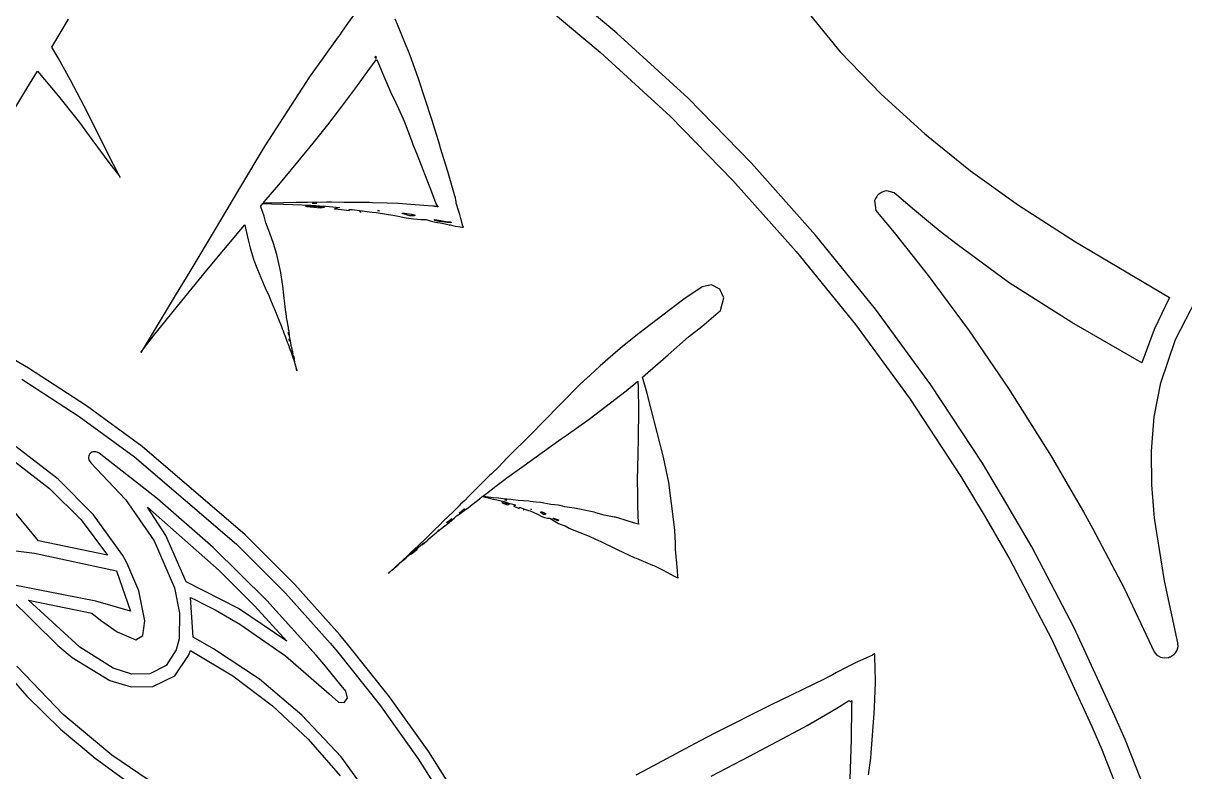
# Model space of a CAD drawing. Extents: x 0 to 238, y 0 to 238.
# Drawn here: x 149.3 to 201.8, y 150.8 to 184.6 of the extents above; entities that cross this region are included whole.
import ezdxf

# ---------------------------------------------------------------- set-up
doc = ezdxf.new("R2010")
doc.units = 0

msp = doc.modelspace()

# ---------------------------------------------------------------- linework, layer by layer
at = {"layer": 'Layer 1'}
for p, q in [((176.173618, 184.195877), (172.85765, 186.96732)), ((182.98047, 187.394579), (186.27688, 183.345459)), ((165.069668, 186.109586), (164.007068, 184.622086)), ((172.14265, 186.077968), (175.419635, 183.335998)), ((150.728072, 183.710999), (151.393662, 184.816579)), ((166.256415, 184.575957), (166.152986, 184.821693)), ((164.007068, 184.622086), (163.738957, 184.24024)), ((166.459299, 184.092161), (166.256415, 184.575957)), ((163.580343, 184.023341), (162.282183, 182.208771)), ((163.650215, 184.115317), (163.580343, 184.023341)), ((163.738957, 184.24024), (163.650215, 184.115317)), ((166.656792, 183.615375), (166.459299, 184.092161)), ((179.395028, 181.247087), (176.173618, 184.195877)), ((150.63455, 183.554084), (150.728072, 183.710999)), ((150.918358, 183.066918), (150.63455, 183.554084)), ((166.753148, 183.379271), (166.656792, 183.615375)), ((166.799841, 183.260952), (166.753148, 183.379271)), ((166.818237, 183.213448), (166.799841, 183.260952)), ((175.419635, 183.335998), (178.604795, 180.420358)), ((186.27688, 183.345459), (188.130145, 181.431683)), ((151.476472, 182.067322), (150.918358, 183.066918)), ((165.001898, 182.569595), (165.311984, 182.995107)), ((165.261035, 183.088024), (165.27, 183.142)), ((165.261442, 183.082836), (165.261035, 183.088024)), ((165.268779, 183.073199), (165.261442, 183.082836)), ((165.283872, 183.057566), (165.268779, 183.073199)), ((165.27, 183.142), (165.270128, 183.142738)), ((165.270128, 183.142738), (165.288456, 183.127645)), ((165.29863, 183.045575), (165.283872, 183.057566)), ((165.288792, 183.074076), (165.288049, 183.070032)), ((165.288049, 183.070032), (165.29863, 183.045575)), ((165.288456, 183.127645), (165.29344, 183.121109)), ((165.290948, 183.090248), (165.288792, 183.074076)), ((165.293036, 183.111473), (165.290948, 183.090248)), ((165.29344, 183.121109), (165.293036, 183.111473)), ((165.311984, 182.995107), (165.317239, 183.002318)), ((165.317239, 183.002318), (165.368039, 182.885949)), ((165.368039, 182.885949), (165.586084, 182.386456)), ((166.830028, 183.181577), (166.818237, 183.213448)), ((167.19712, 182.166547), (166.830028, 183.181577)), ((149.514353, 181.68749), (149.98784, 182.473086)), ((149.98784, 182.473086), (150.947412, 181.336166)), ((162.282183, 182.208771), (160.264663, 179.098681)), ((164.377341, 181.721876), (165.001898, 182.569595)), ((165.586084, 182.386456), (165.996717, 181.435441)), ((149.016138, 180.856414), (149.514353, 181.68749)), ((152.244144, 180.601112), (151.476472, 182.067322)), ((163.747328, 180.878066), (164.377341, 181.721876)), ((167.828075, 180.238967), (167.19712, 182.166547)), ((150.947412, 181.336166), (151.886836, 180.144406)), ((165.996717, 181.435441), (166.065446, 181.295761)), ((166.065446, 181.295761), (166.308219, 180.780565)), ((182.265658, 178.313187), (179.395028, 181.247087)), ((188.130145, 181.431683), (190.094128, 179.635323)), ((163.111186, 180.038769), (163.747328, 180.878066)), ((166.308219, 180.780565), (166.561302, 180.214905)), ((151.886836, 180.144406), (152.443132, 179.387447)), ((152.884128, 179.320132), (152.244144, 180.601112)), ((166.561302, 180.214905), (166.900228, 179.33538)), ((167.897544, 180.045854), (167.828075, 180.238967)), ((178.604795, 180.420358), (181.427185, 177.535448)), ((162.450044, 179.219687), (163.111186, 180.038769)), ((168.179399, 179.132843), (167.897544, 180.045854)), ((190.094128, 179.635323), (192.163267, 177.961167)), ((152.443132, 179.387447), (153.263227, 178.283547)), ((153.424388, 178.252282), (152.884128, 179.320132)), ((160.264663, 179.098681), (159.116353, 177.183651)), ((161.762086, 178.366981), (162.450044, 179.219687)), ((166.900228, 179.33538), (166.961815, 179.150891)), ((166.961815, 179.150891), (167.115039, 178.769719)), ((168.212481, 178.993095), (168.179399, 179.132843)), ((167.115039, 178.769719), (167.800235, 177.013639)), ((168.545074, 177.935955), (168.212481, 178.993095)), ((153.263227, 178.283547), (153.644791, 177.791665)), ((153.634279, 177.842606), (153.424388, 178.252282)), ((160.896779, 177.334971), (161.762086, 178.366981)), ((185.158113, 175.057325), (182.265658, 178.313187)), ((153.728907, 177.672175), (153.634279, 177.842606)), ((153.644791, 177.791665), (153.728907, 177.672175)), ((168.846806, 176.886905), (168.545074, 177.935955)), ((181.427185, 177.535448), (184.282345, 174.318145)), ((192.163267, 177.961167), (194.332, 176.414)), ((159.116353, 177.183651), (158.025323, 175.331221)), ((160.244, 176.564), (160.896779, 177.334971)), ((167.800235, 177.013639), (168.000291, 176.492985)), ((188.095433, 176.961007), (188.019899, 176.916806)), ((188.177559, 177.008376), (188.095433, 176.961007)), ((188.294599, 177.04382), (188.177559, 177.008376)), ((188.381388, 177.058574), (188.294599, 177.04382)), ((188.706096, 176.977382), (188.381388, 177.058574)), ((189.033838, 176.699097), (188.706096, 176.977382)), ((160.070249, 176.360471), (160.176173, 176.48499)), ((160.176173, 176.48499), (160.588138, 176.473603)), ((160.186863, 176.496874), (160.244, 176.564)), ((160.243463, 176.50698), (160.186863, 176.496874)), ((160.319268, 176.510084), (160.243463, 176.50698)), ((161.116381, 176.524368), (160.319268, 176.510084)), ((160.588138, 176.473603), (161.110003, 176.461408)), ((161.110003, 176.461408), (161.532489, 176.449752)), ((161.680966, 176.534881), (161.116381, 176.524368)), ((161.532489, 176.449752), (162.364443, 176.421315)), ((162.200607, 176.538451), (161.680966, 176.534881)), ((163.04725, 176.549703), (162.200607, 176.538451)), ((162.364443, 176.421315), (162.577298, 176.400764)), ((162.407911, 176.505782), (162.442749, 176.508604)), ((162.464378, 176.497225), (162.407911, 176.505782)), ((162.442749, 176.508604), (162.620298, 176.500519)), ((162.465, 176.497), (162.464378, 176.497225)), ((162.620298, 176.500519), (162.465, 176.497)), ((163.282623, 176.550781), (163.04725, 176.549703)), ((163.854083, 176.535284), (163.282623, 176.550781)), ((164.421767, 176.535891), (163.854083, 176.535284)), ((164.99336, 176.531175), (164.421767, 176.535891)), ((165.136881, 176.527334), (164.99336, 176.531175)), ((165.799033, 176.506243), (165.136881, 176.527334)), ((166.283433, 176.482537), (165.799033, 176.506243)), ((167.453703, 176.398378), (166.283433, 176.482537)), ((168.000291, 176.492985), (168.008377, 176.471626)), ((168.008377, 176.471626), (168.011272, 176.462259)), ((168.011272, 176.462259), (168.017069, 176.443257)), ((168.017069, 176.443257), (168.027243, 176.422505)), ((168.027243, 176.422505), (168.053656, 176.391376)), ((168.881101, 176.744527), (168.846806, 176.886905)), ((168.901114, 176.629643), (168.881101, 176.744527)), ((168.907718, 176.573314), (168.901114, 176.629643)), ((168.91102, 176.545216), (168.907718, 176.573314)), ((168.916275, 176.511728), (168.91102, 176.545216)), ((169.015933, 176.167073), (168.916275, 176.511728)), ((187.863172, 176.712455), (187.829684, 176.619064)), ((187.829684, 176.619064), (187.889182, 176.180412)), ((187.925298, 176.80436), (187.863172, 176.712455)), ((187.964984, 176.863116), (187.925298, 176.80436)), ((187.990858, 176.882307), (187.964984, 176.863116)), ((188.019899, 176.916806), (187.990858, 176.882307)), ((189.629484, 176.193539), (189.033838, 176.699097)), ((194.332, 176.414), (196.91417, 174.7501)), ((160.080626, 176.345985), (160.070249, 176.360471)), ((160.23359, 175.920205), (160.080626, 176.345985)), ((160.315325, 175.620629), (160.23359, 175.920205)), ((162.156, 176.369), (162.102635, 176.364202)), ((162.102635, 176.364202), (162.15856, 176.350052)), ((162.394125, 176.355657), (162.156, 176.369)), ((162.156, 176.369), (162.156, 176.369)), ((162.15856, 176.350052), (162.779948, 176.296429)), ((162.970905, 176.331535), (162.394125, 176.355657)), ((162.577298, 176.400764), (162.742988, 176.382236)), ((162.742988, 176.382236), (163.020802, 176.369164)), ((162.779948, 176.296429), (162.970905, 176.331535)), ((163.020802, 176.369164), (163.495835, 176.330217)), ((163.634237, 176.314977), (163.421111, 176.25393)), ((163.421111, 176.25393), (163.733153, 176.214783)), ((163.495835, 176.330217), (163.634237, 176.314977)), ((163.733153, 176.214783), (164.097279, 176.17132)), ((164.083196, 176.214712), (164.206773, 176.215655)), ((164.097279, 176.17132), (164.083196, 176.214712)), ((164.206773, 176.215655), (164.540444, 176.17287)), ((164.564331, 176.125174), (164.538389, 176.122679)), ((164.538389, 176.122679), (164.577, 176.115)), ((164.540444, 176.17287), (165.111498, 176.096388)), ((164.615879, 176.113247), (164.564331, 176.125174)), ((164.577, 176.115), (164.615879, 176.113247)), ((165.111498, 176.096388), (165.298814, 176.085742)), ((165.298814, 176.085742), (166.145322, 175.940336)), ((165.35246, 176.166114), (165.358997, 176.173999)), ((165.445108, 176.156343), (165.35246, 176.166114)), ((165.358997, 176.173999), (165.453061, 176.163351)), ((165.453061, 176.163351), (165.445, 176.156)), ((165.445, 176.156), (165.445108, 176.156343)), ((166.145322, 175.940336), (166.653847, 175.847079)), ((166.457446, 176.046042), (166.518897, 176.056823)), ((166.4722, 176.031217), (166.457446, 176.046042)), ((166.817866, 175.9352), (166.4722, 176.031217)), ((166.518897, 176.056823), (166.572194, 176.05123)), ((166.572194, 176.05123), (166.898251, 176.004604)), ((167.021828, 175.938637), (166.817866, 175.9352)), ((166.898251, 176.004604), (167.054709, 175.962623)), ((167.022, 175.938), (167.021828, 175.938637)), ((167.054709, 175.962623), (167.022, 175.938)), ((167.862502, 176.371285), (167.453703, 176.398378)), ((167.913643, 176.368725), (167.862502, 176.371285)), ((167.924492, 176.368051), (167.913643, 176.368725)), ((167.927458, 176.367308), (167.924492, 176.368051)), ((167.93332, 176.365827), (167.927458, 176.367308)), ((167.955689, 176.3599), (167.93332, 176.365827)), ((167.996046, 176.347367), (167.955689, 176.3599)), ((168.0044, 176.345075), (167.996046, 176.347367)), ((168.009522, 176.348377), (168.0044, 176.345075)), ((168.020571, 176.352893), (168.009522, 176.348377)), ((168.078049, 176.339013), (168.020571, 176.352893)), ((168.053656, 176.391376), (168.07953, 176.355252)), ((168.084921, 176.338), (168.078049, 176.339013)), ((168.07953, 176.355252), (168.084111, 176.342919)), ((168.084111, 176.342919), (168.084921, 176.338)), ((169.077855, 175.988246), (169.015933, 176.167073)), ((169.120507, 175.818851), (169.077855, 175.988246)), ((187.889182, 176.180412), (188.77935, 175.097742)), ((190.081604, 175.80657), (189.629484, 176.193539)), ((159.182246, 175.312127), (159.358784, 175.521141)), ((159.358784, 175.521141), (159.388364, 175.38099)), ((159.388364, 175.38099), (159.507225, 174.848479)), ((160.485731, 175.151522), (160.315325, 175.620629)), ((166.653847, 175.847079), (166.986305, 175.795062)), ((166.986305, 175.795062), (167.312898, 175.75922)), ((167.312898, 175.75922), (167.561253, 175.759895)), ((167.561253, 175.759895), (167.746012, 175.703699)), ((167.746012, 175.703699), (167.976387, 175.643933)), ((167.917059, 175.75361), (167.951354, 175.759201)), ((167.947178, 175.7212), (167.917059, 175.75361)), ((168.136114, 175.68286), (167.947178, 175.7212)), ((167.951354, 175.759201), (168.292228, 175.706778)), ((167.976387, 175.643933), (168.077987, 175.630386)), ((168.077987, 175.630386), (168.191793, 175.61253)), ((168.285692, 175.654559), (168.136114, 175.68286)), ((168.191793, 175.61253), (168.418663, 175.569607)), ((168.515528, 175.624843), (168.285692, 175.654559)), ((168.292228, 175.706778), (168.470045, 175.678815)), ((168.418663, 175.569607), (168.533547, 175.544542)), ((168.470045, 175.678815), (168.642742, 175.656715)), ((168.66882, 175.613188), (168.515528, 175.624843)), ((168.533547, 175.544542), (168.591293, 175.530795)), ((168.591293, 175.530795), (168.645671, 175.520015)), ((168.642742, 175.656715), (168.685665, 175.639601)), ((168.645671, 175.520015), (168.869307, 175.472579)), ((168.685665, 175.639601), (168.66882, 175.613188)), ((168.869307, 175.472579), (169.089372, 175.432554)), ((169.089372, 175.432554), (169.192736, 175.421976)), ((169.222925, 175.47204), (169.120507, 175.818851)), ((169.192736, 175.421976), (169.239701, 175.420023)), ((169.233368, 175.444481), (169.222925, 175.47204)), ((169.238352, 175.430736), (169.233368, 175.444481)), ((169.240711, 175.423929), (169.238352, 175.430736)), ((169.239701, 175.420023), (169.240711, 175.423929)), ((190.796986, 175.2308), (190.081604, 175.80657)), ((158.025323, 175.331221), (156.916903, 173.486941)), ((157.638756, 173.475387), (159.182246, 175.312127)), ((159.507225, 174.848479), (159.602571, 174.487923)), ((160.658699, 174.681137), (160.485731, 175.151522)), ((187.870938, 171.712417), (185.158113, 175.057325)), ((188.77935, 175.097742), (189.740539, 173.889942)), ((191.55408, 174.63138), (190.796986, 175.2308)), ((159.602571, 174.487923), (159.666785, 174.267587)), ((160.811584, 174.18993), (160.658699, 174.681137)), ((184.282345, 174.318145), (186.965485, 171.013718)), ((193.91767, 172.90346), (191.55408, 174.63138)), ((196.91417, 174.7501), (201.16496, 172.23605)), ((159.666785, 174.267587), (159.759161, 173.974951)), ((159.759161, 173.974951), (159.846554, 173.737165)), ((160.988055, 173.364713), (160.811584, 174.18993)), ((189.740539, 173.889942), (190.24785, 173.237493)), ((156.916903, 173.486941), (156.209607, 172.337561)), ((156.312366, 171.846857), (157.638756, 173.475387)), ((159.846554, 173.737165), (159.929245, 173.509149)), ((159.929245, 173.509149), (160.315742, 172.606984)), ((161.059883, 172.864274), (160.988055, 173.364713)), ((161.075447, 172.760845), (161.059883, 172.864274)), ((161.131576, 172.347672), (161.075447, 172.760845)), ((180.451166, 172.812196), (180.027206, 172.719681)), ((180.832501, 172.614664), (180.451166, 172.812196)), ((190.24785, 173.237493), (192.09766, 170.737993)), ((196.735887, 171.113206), (193.91767, 172.90346)), ((156.209607, 172.337561), (155.212773, 170.677291)), ((160.315742, 172.606984), (160.3462, 172.544187)), ((160.3462, 172.544187), (160.414187, 172.400536)), ((160.414187, 172.400536), (160.523881, 172.138896)), ((161.177733, 171.952482), (161.131576, 172.347672)), ((180.027206, 172.719681), (179.206843, 172.16945)), ((181.013999, 172.225442), (180.832501, 172.614664)), ((180.859697, 171.648862), (181.013999, 172.225442)), ((201.16496, 172.23605), (200.459322, 170.794778)), ((155.241486, 170.502347), (156.312366, 171.846857)), ((160.523881, 172.138896), (160.598204, 171.949082)), ((160.598204, 171.949082), (160.670975, 171.769177)), ((160.670975, 171.769177), (160.684923, 171.743032)), ((160.684923, 171.743032), (160.732618, 171.645801)), ((161.219036, 171.577169), (161.177733, 171.952482)), ((179.206843, 172.16945), (178.248821, 171.448271)), ((190.374271, 168.296658), (187.870938, 171.712417)), ((201.429821, 170.341394), (202.379047, 172.18397)), ((160.732618, 171.645801), (160.781671, 171.538464)), ((160.781671, 171.538464), (160.840427, 171.369675)), ((160.840427, 171.369675), (160.850398, 171.334233)), ((160.850398, 171.334233), (160.879845, 171.261798)), ((160.879845, 171.261798), (161.013596, 170.927647)), ((161.227122, 171.540043), (161.219036, 171.577169)), ((161.251393, 171.362901), (161.227122, 171.540043)), ((161.252203, 171.335474), (161.251393, 171.362901)), ((161.291014, 171.131919), (161.252203, 171.335474)), ((178.248821, 171.448271), (177.164191, 170.615998)), ((180.024241, 170.931253), (180.859697, 171.648862)), ((155.212773, 170.677291), (154.774121, 169.927949)), ((161.013596, 170.927647), (161.054092, 170.828731)), ((161.054092, 170.828731), (161.095262, 170.730761)), ((161.095262, 170.730761), (161.127066, 170.633112)), ((161.127066, 170.633112), (161.142495, 170.597603)), ((161.326591, 170.929707), (161.291014, 171.131919)), ((161.323281, 170.653288), (161.325708, 170.658605)), ((161.345786, 170.545279), (161.323281, 170.653288)), ((161.325708, 170.658605), (161.335679, 170.65274)), ((161.329825, 170.902148), (161.326591, 170.929707)), ((161.337237, 170.812402), (161.329825, 170.902148)), ((161.335679, 170.65274), (161.350976, 170.596014)), ((161.360686, 170.722446), (161.337237, 170.812402)), ((161.368165, 170.668677), (161.360686, 170.722446)), ((161.377196, 170.551098), (161.368165, 170.668677)), ((179.417207, 170.459048), (180.024241, 170.931253)), ((186.965485, 171.013718), (189.433943, 167.645608)), ((192.09766, 170.737993), (193.887517, 168.126107)), ((199.90851, 169.28753), (196.735887, 171.113206)), ((200.459322, 170.794778), (199.90851, 169.28753)), ((149.586261, 169.041172), (146.946141, 170.574152)), ((154.831, 169.979), (155.241486, 170.502347)), ((161.142495, 170.597603), (161.204889, 170.446614)), ((161.204889, 170.446614), (161.281636, 170.22783)), ((161.281636, 170.22783), (161.314317, 170.137203)), ((161.314317, 170.137203), (161.360001, 170.013087)), ((161.350369, 170.538943), (161.345786, 170.545279)), ((161.357241, 170.54487), (161.350369, 170.538943)), ((161.350976, 170.596014), (161.357241, 170.54487)), ((161.363709, 170.345821), (161.362902, 170.3754)), ((161.362902, 170.3754), (161.373, 170.369)), ((161.37685, 170.284437), (161.363709, 170.345821)), ((161.372334, 170.369406), (161.389584, 170.331199)), ((161.373, 170.369), (161.372334, 170.369406)), ((161.379545, 170.274399), (161.37685, 170.284437)), ((161.379285, 170.5073), (161.377196, 170.551098)), ((161.378613, 170.472059), (161.379285, 170.5073)), ((161.399365, 170.425366), (161.378613, 170.472059)), ((161.38736, 170.262876), (161.379545, 170.274399)), ((161.390326, 170.265774), (161.38736, 170.262876)), ((161.389584, 170.331199), (161.390326, 170.265774)), ((161.415604, 170.363712), (161.399365, 170.425366)), ((161.426924, 170.300979), (161.415604, 170.363712)), ((161.440471, 170.204694), (161.426924, 170.300979)), ((161.464121, 170.044462), (161.440471, 170.204694)), ((177.164191, 170.615998), (176.439106, 170.026549)), ((178.493887, 169.65587), (179.417207, 170.459048)), ((200.763117, 168.37884), (201.429821, 170.341394)), ((154.663765, 169.753619), (154.831, 169.979)), ((154.774121, 169.927949), (154.663765, 169.753619)), ((154.831, 169.979), (154.831, 169.979)), ((161.360001, 170.013087), (161.369907, 169.986067)), ((161.369907, 169.986067), (161.410874, 169.878459)), ((161.410874, 169.878459), (161.450695, 169.771593)), ((161.436548, 170.055612), (161.432507, 170.073333)), ((161.432507, 170.073333), (161.434931, 170.071851)), ((161.434931, 170.071851), (161.439108, 170.054398)), ((161.439108, 170.054398), (161.436548, 170.055612)), ((161.450695, 169.771593), (161.485666, 169.663448)), ((161.474701, 170.009085), (161.464121, 170.044462)), ((161.495185, 169.90094), (161.474701, 170.009085)), ((161.485666, 169.663448), (161.501501, 169.61884)), ((161.507109, 169.837722), (161.495185, 169.90094)), ((161.501501, 169.61884), (161.556752, 169.458473)), ((161.515533, 169.81434), (161.507109, 169.837722)), ((161.525504, 169.816968), (161.515533, 169.81434)), ((161.525304, 169.703373), (161.520046, 169.729583)), ((161.520046, 169.729583), (161.548683, 169.688943)), ((161.546595, 169.61315), (161.525304, 169.703373)), ((161.538241, 169.748106), (161.525504, 169.816968)), ((161.548683, 169.688943), (161.538241, 169.748106)), ((161.560542, 169.560524), (161.546595, 169.61315)), ((161.579028, 169.566921), (161.559151, 169.603308)), ((161.559151, 169.603308), (161.588, 169.494)), ((175.999376, 169.656087), (175.421385, 169.152549)), ((176.439106, 170.026549), (175.999376, 169.656087)), ((177.580052, 168.843793), (178.493887, 169.65587)), ((161.549082, 169.504291), (161.54005, 169.537912)), ((161.54005, 169.537912), (161.55036, 169.508344)), ((161.551844, 169.49762), (161.549082, 169.504291)), ((161.55036, 169.508344), (161.551844, 169.49762)), ((161.556752, 169.458473), (161.588826, 169.359413)), ((161.566136, 169.529197), (161.560542, 169.560524)), ((161.574154, 169.488904), (161.566136, 169.529197)), ((161.616605, 169.330357), (161.574154, 169.488904)), ((161.60315, 169.449141), (161.579028, 169.566921)), ((161.588, 169.494), (161.598916, 169.44872)), ((161.588, 169.494), (161.588, 169.494)), ((161.588826, 169.359413), (161.622583, 169.251536)), ((161.598916, 169.44872), (161.60315, 169.43856)), ((161.60315, 169.43856), (161.60315, 169.449141)), ((161.63675, 169.249569), (161.616605, 169.330357)), ((161.622583, 169.251536), (161.667594, 169.097161)), ((161.661414, 169.148833), (161.63675, 169.249569)), ((161.695913, 169.004234), (161.661414, 169.148833)), ((161.667594, 169.097161), (161.672178, 169.082403)), ((161.672178, 169.082403), (161.679798, 169.060774)), ((161.679798, 169.060774), (161.698599, 168.989013)), ((175.421385, 169.152549), (174.965215, 168.726162)), ((149.28767, 168.551662), (151.876555, 166.869043)), ((152.201742, 167.341268), (149.586261, 169.041172)), ((161.704661, 168.96698), (161.695913, 169.004234)), ((161.698599, 168.989013), (161.704661, 168.96698)), ((161.71163, 168.940476), (161.706714, 168.960288)), ((161.706714, 168.960288), (161.711091, 168.942432)), ((161.711091, 168.942432), (161.715, 168.927)), ((161.715, 168.927), (161.71163, 168.940476)), ((161.715, 168.927), (161.715, 168.927)), ((174.965215, 168.726162), (174.526092, 168.317431)), ((177.339435, 168.635722), (177.580052, 168.843793)), ((177.533694, 167.958341), (177.339435, 168.635722)), ((174.526092, 168.317431), (172.827152, 166.612891)), ((174.920318, 166.744653), (176.605788, 168.026843)), ((176.605788, 168.026843), (177.124958, 168.452084)), ((177.124958, 168.452084), (177.136749, 168.173937)), ((177.136749, 168.173937), (177.161813, 167.118687)), ((192.702018, 164.758907), (190.374271, 168.296658)), ((193.887517, 168.126107), (195.80381, 165.073753)), ((200.464158, 166.851626), (200.763117, 168.37884)), ((177.716904, 167.260815), (177.533694, 167.958341)), ((189.433943, 167.645608), (191.729315, 164.157238)), ((154.719341, 165.499502), (152.201742, 167.341268)), ((177.161813, 167.118687), (177.148675, 165.923757)), ((178.006438, 166.145525), (177.716904, 167.260815)), ((151.876555, 166.869043), (154.36853, 165.045972)), ((172.712333, 166.489518), (172.448134, 166.209145)), ((172.827152, 166.612891), (172.712333, 166.489518)), ((173.880568, 166.002319), (174.920318, 166.744653)), ((200.35122, 165.29953), (200.464158, 166.851626)), ((172.448134, 166.209145), (171.956523, 165.715581)), ((173.665958, 165.846736), (173.880568, 166.002319)), ((177.148675, 165.923757), (177.131291, 165.111076)), ((178.28634, 165.031175), (178.006438, 166.145525)), ((150.930122, 164.028188), (149.020042, 165.497694)), ((159.374011, 161.515472), (154.719341, 165.499502)), ((171.956523, 165.715581), (171.595496, 165.363247)), ((172.804616, 165.229121), (173.665958, 165.846736)), ((148.664223, 165.048567), (150.539902, 163.60754)), ((152.306438, 165.077572), (152.300173, 165.02205)), ((152.300173, 165.02205), (152.30199, 164.965112)), ((152.30199, 164.965112), (152.318359, 164.90777)), ((152.328877, 165.130734), (152.306438, 165.077572)), ((152.318359, 164.90777), (152.34228, 164.852991)), ((152.343432, 165.1651), (152.328877, 165.130734)), ((152.358725, 165.178364), (152.343432, 165.1651)), ((152.36945, 165.195278), (152.358725, 165.178364)), ((152.401727, 165.215223), (152.36945, 165.195278)), ((152.45078, 165.245545), (152.401727, 165.215223)), ((152.50839, 165.261648), (152.45078, 165.245545)), ((152.561756, 165.268791), (152.50839, 165.261648)), ((152.629407, 165.261377), (152.561756, 165.268791)), ((152.681358, 165.248711), (152.629407, 165.261377)), ((152.746583, 165.216301), (152.681358, 165.248711)), ((152.782092, 165.19858), (152.746583, 165.216301)), ((155.41205, 163.142182), (152.782092, 165.19858)), ((154.36853, 165.045972), (158.98117, 161.097852)), ((171.206571, 164.972505), (171.027944, 164.77966)), ((171.254007, 165.025803), (171.206571, 164.972505)), ((171.595496, 165.363247), (171.254007, 165.025803)), ((171.981626, 164.64311), (172.804616, 165.229121)), ((177.131291, 165.111076), (177.117004, 164.609898)), ((178.532683, 163.877205), (178.28634, 165.031175)), ((195.80381, 165.073753), (196.80435, 163.357633)), ((200.355597, 163.77713), (200.35122, 165.29953)), ((152.34228, 164.852991), (152.406694, 164.766944)), ((152.406694, 164.766944), (153.967908, 163.111753)), ((170.830987, 164.571589), (170.508706, 164.266758)), ((171.027944, 164.77966), (170.830987, 164.571589)), ((171.201759, 164.084926), (171.981626, 164.64311)), ((177.117004, 164.609898), (177.103193, 163.944105)), ((193.811238, 162.901147), (192.702018, 164.758907)), ((150.038382, 161.241181), (147.869992, 163.853941)), ((152.528543, 162.422912), (150.930122, 164.028188)), ((170.303731, 164.069534), (169.674799, 163.44242)), ((170.439505, 164.205779), (170.303731, 164.069534)), ((170.508706, 164.266758), (170.439505, 164.205779)), ((170.761964, 163.753211), (171.127235, 164.024553)), ((171.127235, 164.024553), (171.201759, 164.084926)), ((177.103193, 163.944105), (177.108247, 163.401556)), ((178.772357, 161.985015), (178.532683, 163.877205)), ((191.729315, 164.157238), (192.825125, 162.321718)), ((150.539902, 163.60754), (151.958807, 162.19851)), ((169.674799, 163.44242), (169.488894, 163.255504)), ((170.106784, 163.248108), (170.290701, 163.388143)), ((170.290701, 163.388143), (170.703544, 163.714736)), ((170.703544, 163.714736), (170.761964, 163.753211)), ((177.108247, 163.401556), (177.107908, 162.879891)), ((196.80435, 163.357633), (197.269412, 162.555126)), ((200.483286, 162.26187), (200.355597, 163.77713)), ((153.967908, 163.111753), (155.263174, 161.241104)), ((155.796348, 161.481134), (154.966147, 162.768384)), ((154.966147, 162.768384), (158.205347, 159.897284)), ((157.924602, 160.94388), (155.41205, 163.142182)), ((169.049, 162.825), (168.765059, 162.53789)), ((169.115537, 162.893399), (169.049, 162.825)), ((169.304809, 163.068591), (169.115537, 162.893399)), ((169.488894, 163.255504), (169.304809, 163.068591)), ((169.453983, 162.737124), (169.632745, 162.890416)), ((169.632745, 162.890416), (169.821142, 163.023763)), ((169.821142, 163.023763), (169.878416, 163.065877)), ((169.878416, 163.065877), (170.097268, 163.241066)), ((170.097268, 163.241066), (170.360863, 163.178412)), ((170.175716, 163.235575), (170.106784, 163.248108)), ((170.223084, 163.236788), (170.175716, 163.235575)), ((170.254956, 163.234229), (170.223084, 163.236788)), ((170.586874, 163.191912), (170.254956, 163.234229)), ((170.360863, 163.178412), (170.574863, 163.130034)), ((170.574863, 163.130034), (170.747493, 163.09028)), ((170.821683, 163.165499), (170.586874, 163.191912)), ((170.747493, 163.09028), (171.088507, 163.017845)), ((171.038514, 163.141646), (170.821683, 163.165499)), ((170.995, 162.978), (170.972228, 162.97625)), ((170.972228, 162.97625), (170.993182, 162.959337)), ((170.993182, 162.959337), (171.240739, 162.874235)), ((171.091018, 162.952126), (170.995, 162.978)), ((170.995, 162.978), (170.995, 162.978)), ((171.388752, 163.109774), (171.038514, 163.141646)), ((171.088507, 163.017845), (171.172936, 162.986648)), ((171.324763, 162.899571), (171.091018, 162.952126)), ((171.11914, 163.098213), (171.133897, 163.099156)), ((171.141108, 163.086893), (171.11914, 163.098213)), ((171.133897, 163.099156), (171.205725, 163.082042)), ((171.205725, 163.082042), (171.141, 163.087)), ((171.141, 163.087), (171.141108, 163.086893)), ((171.172936, 162.986648), (171.238296, 162.959964)), ((171.238296, 162.959964), (171.350821, 162.934022)), ((171.240739, 162.874235), (171.324763, 162.899571)), ((171.350821, 162.934022), (171.542249, 162.878233)), ((171.4864, 163.101421), (171.388752, 163.109774)), ((171.72102, 163.066179), (171.4864, 163.101421)), ((171.597367, 162.858477), (171.500001, 162.806729)), ((171.500001, 162.806729), (171.623578, 162.757473)), ((171.542249, 162.878233), (171.597367, 162.858477)), ((171.623578, 162.757473), (171.767974, 162.702894)), ((171.955978, 163.04873), (171.72102, 163.066179)), ((172.193025, 163.031545), (171.955978, 163.04873)), ((172.25232, 163.025415), (172.193025, 163.031545)), ((172.525076, 162.995361), (172.25232, 163.025415)), ((172.723108, 162.967738), (172.525076, 162.995361)), ((173.197337, 162.885667), (172.723108, 162.967738)), ((173.532422, 162.848473), (173.197337, 162.885667)), ((173.611727, 162.840724), (173.532422, 162.848473)), ((173.824178, 162.785408), (173.611727, 162.840724)), ((174.042618, 162.756167), (173.824178, 162.785408)), ((174.261673, 162.72059), (174.042618, 162.756167)), ((177.107908, 162.879891), (177.13365, 162.356276)), ((194.934548, 160.966517), (193.811238, 162.901147)), ((153.844482, 160.578958), (152.528543, 162.422912)), ((168.765059, 162.53789), (168.349654, 162.138927)), ((168.709058, 162.230631), (168.638847, 162.156714)), ((168.653336, 162.207788), (168.71573, 162.25017)), ((168.71573, 162.25017), (168.709, 162.23)), ((168.709, 162.23), (168.709058, 162.230631)), ((168.724921, 162.171529), (168.845802, 162.277049)), ((168.845802, 162.277049), (168.931849, 162.367001)), ((168.931849, 162.367001), (169.007315, 162.41538)), ((169.007315, 162.41538), (169.099156, 162.478919)), ((169.055674, 162.493782), (169.066252, 162.508133)), ((169.072856, 162.493982), (169.055674, 162.493782)), ((169.066252, 162.508133), (169.281601, 162.685414)), ((169.177634, 162.572685), (169.072856, 162.493982)), ((169.099156, 162.478919), (169.343747, 162.653369)), ((169.288409, 162.669849), (169.177634, 162.572685)), ((169.281601, 162.685414), (169.295, 162.69)), ((169.294474, 162.689926), (169.288409, 162.669849)), ((169.295, 162.69), (169.294474, 162.689926)), ((169.343747, 162.653369), (169.453983, 162.737124)), ((171.767974, 162.702894), (171.76858, 162.745614)), ((171.76858, 162.745614), (171.819857, 162.742509)), ((171.819857, 162.742509), (171.95253, 162.692581)), ((171.956159, 162.646177), (171.944907, 162.644289)), ((171.944907, 162.644289), (171.96, 162.636)), ((171.95253, 162.692581), (172.180001, 162.607613)), ((171.975968, 162.633508), (171.956159, 162.646177)), ((171.96, 162.636), (171.975968, 162.633508)), ((172.180001, 162.607613), (172.256006, 162.593801)), ((172.256006, 162.593801), (172.58543, 162.442059)), ((172.290428, 162.671076), (172.294336, 162.678695)), ((172.327218, 162.659891), (172.290428, 162.671076)), ((172.294336, 162.678695), (172.33159, 162.66656)), ((172.33159, 162.66656), (172.327218, 162.659891)), ((172.58543, 162.442059), (172.783397, 162.349679)), ((172.731233, 162.543054), (172.758388, 162.553296)), ((172.735142, 162.528633), (172.731233, 162.543054)), ((172.864783, 162.434771), (172.735142, 162.528633)), ((172.758388, 162.553296), (172.779747, 162.54777)), ((172.779747, 162.54777), (172.908514, 162.501952)), ((172.783397, 162.349679), (172.914049, 162.298738)), ((172.950155, 162.437938), (172.864783, 162.434771)), ((172.908514, 162.501952), (172.967405, 162.461185)), ((172.914049, 162.298738), (173.045373, 162.265718)), ((172.967405, 162.461185), (172.95, 162.438)), ((172.95, 162.438), (172.950155, 162.437938)), ((173.045373, 162.265718), (173.149815, 162.268822)), ((173.149815, 162.268822), (173.219217, 162.216803)), ((173.298169, 162.266993), (173.31333, 162.272855)), ((173.306119, 162.236132), (173.298169, 162.266993)), ((173.411106, 162.184316), (173.306119, 162.236132)), ((173.31333, 162.272855), (173.540064, 162.192269)), ((174.995992, 162.572486), (174.261673, 162.72059)), ((175.155481, 162.538337), (174.995992, 162.572486)), ((175.230947, 162.5097), (175.155481, 162.538337)), ((175.597364, 162.400613), (175.230947, 162.5097)), ((175.83495, 162.357015), (175.597364, 162.400613)), ((176.053062, 162.319014), (175.83495, 162.357015)), ((176.112492, 162.310793), (176.053062, 162.319014)), ((176.508489, 162.194899), (176.112492, 162.310793)), ((177.13365, 162.356276), (177.148272, 162.095173)), ((192.825125, 162.321718), (193.938125, 160.404938)), ((197.269412, 162.555126), (197.681919, 161.819864)), ((200.926507, 159.429148), (200.483286, 162.26187)), ((151.958807, 162.19851), (153.158592, 160.59877)), ((167.942808, 161.742862), (167.891599, 161.692934)), ((168.177834, 161.97243), (167.942808, 161.742862)), ((168.075762, 161.665161), (168.402087, 161.91885)), ((168.1155, 161.738075), (168.080933, 161.708563)), ((168.080933, 161.708563), (168.081876, 161.713279)), ((168.081876, 161.713279), (168.117117, 161.743062)), ((168.117117, 161.743062), (168.1155, 161.738075)), ((168.349654, 162.138927), (168.177834, 161.97243)), ((168.402087, 161.91885), (168.598514, 162.070189)), ((168.491959, 162.063324), (168.511364, 162.088724)), ((168.499909, 162.063863), (168.491959, 162.063324)), ((168.638847, 162.156714), (168.499909, 162.063863)), ((168.511364, 162.088724), (168.531038, 162.105976)), ((168.531038, 162.105976), (168.653336, 162.207788)), ((168.598514, 162.070189), (168.724921, 162.171529)), ((173.219217, 162.216803), (173.307216, 162.162092)), ((173.307216, 162.162092), (173.543856, 162.02719)), ((173.531651, 162.153523), (173.411106, 162.184316)), ((173.532, 162.153), (173.531651, 162.153523)), ((173.549027, 162.176837), (173.532, 162.153)), ((173.540064, 162.192269), (173.549027, 162.176837)), ((173.543856, 162.02719), (173.653956, 161.975509)), ((173.653956, 161.975509), (173.845723, 161.921605)), ((173.845723, 161.921605), (174.027652, 161.819187)), ((174.027652, 161.819187), (174.084184, 161.791021)), ((174.084184, 161.791021), (174.506388, 161.620559)), ((176.925105, 162.061752), (176.508489, 162.194899)), ((177.153727, 161.99033), (176.925105, 162.061752)), ((177.148272, 162.095173), (177.153727, 161.99033)), ((178.794652, 161.703024), (178.772357, 161.985015)), ((197.681919, 161.819864), (199.119889, 159.068364)), ((153.158592, 160.59877), (150.038382, 161.241181)), ((155.263174, 161.241104), (156.180364, 159.121634)), ((155.796, 161.481), (155.796348, 161.481134)), ((156.711107, 159.396514), (155.796, 161.481)), ((161.617991, 159.265082), (159.374011, 161.515472)), ((167.485831, 161.293635), (167.277354, 161.098634)), ((167.688447, 161.492139), (167.485831, 161.293635)), ((167.490756, 161.158389), (167.629561, 161.271185)), ((167.617708, 161.27907), (167.662245, 161.32199)), ((167.629561, 161.271185), (167.617708, 161.27907)), ((167.662245, 161.32199), (167.789459, 161.425622)), ((167.891599, 161.692934), (167.688447, 161.492139)), ((167.789459, 161.425622), (168.0071, 161.602767)), ((168.0071, 161.602767), (168.075762, 161.665161)), ((174.506388, 161.620559), (174.930079, 161.455679)), ((174.930079, 161.455679), (174.984455, 161.421584)), ((174.984455, 161.421584), (175.347773, 161.25441)), ((175.347773, 161.25441), (175.425731, 161.227316)), ((175.425731, 161.227316), (176.188013, 160.85517)), ((178.822346, 161.143965), (178.794652, 161.703024)), ((147.937639, 160.93164), (149.861899, 160.681591)), ((149.861899, 160.681591), (153.558079, 159.885688)), ((160.363922, 158.54512), (157.924602, 160.94388)), ((158.98117, 161.097852), (161.19969, 158.873002)), ((166.647816, 160.470026), (166.95999, 160.746556)), ((166.884323, 160.722918), (166.692759, 160.543684)), ((166.89, 160.661), (166.870809, 160.641527)), ((166.870809, 160.641527), (166.893387, 160.656688)), ((167.192049, 161.016564), (166.884323, 160.722918)), ((166.979835, 160.738488), (166.89, 160.661)), ((166.893387, 160.656688), (167.12996, 160.853239)), ((166.95999, 160.746556), (167.04105, 160.813533)), ((166.98674, 160.80175), (166.964907, 160.784772)), ((166.964907, 160.784772), (166.977305, 160.797505)), ((166.977305, 160.797505), (167.043407, 160.856061)), ((167.195184, 160.928234), (166.979835, 160.738488)), ((166.987, 160.801), (166.98674, 160.80175)), ((167.043407, 160.856061), (166.987, 160.801)), ((167.04105, 160.813533), (167.104389, 160.86481)), ((167.104389, 160.86481), (167.207964, 160.956179)), ((167.12996, 160.853239), (167.195184, 160.928234)), ((167.277354, 161.098634), (167.192049, 161.016564)), ((167.207964, 160.956179), (167.38713, 161.109606)), ((167.371094, 161.062035), (167.490756, 161.158389)), ((167.439753, 161.153134), (167.371094, 161.062035)), ((167.38713, 161.109606), (167.439753, 161.153134)), ((176.188013, 160.85517), (176.994697, 160.478714)), ((178.83326, 160.852207), (178.822346, 161.143965)), ((178.835484, 160.78004), (178.83326, 160.852207)), ((178.836562, 160.74406), (178.835484, 160.78004)), ((178.839384, 160.705519), (178.836562, 160.74406)), ((178.858386, 160.540368), (178.839384, 160.705519)), ((196.845738, 157.314747), (194.934548, 160.966517)), ((154.028231, 160.246029), (153.844482, 160.578958)), ((154.575614, 158.978277), (154.028231, 160.246029)), ((166.0079, 159.910696), (166.291841, 160.158188)), ((166.484214, 160.349831), (166.186591, 160.076736)), ((166.291841, 160.158188), (166.488998, 160.330953)), ((166.692759, 160.543684), (166.484214, 160.349831)), ((166.488998, 160.330953), (166.647816, 160.470026)), ((176.994697, 160.478714), (177.049276, 160.453783)), ((177.049276, 160.453783), (177.154054, 160.410863)), ((177.154054, 160.410863), (177.365562, 160.324345)), ((177.365562, 160.324345), (177.796058, 160.148549)), ((177.796058, 160.148549), (177.850501, 160.126312)), ((178.916064, 159.900249), (178.858386, 160.540368)), ((193.938125, 160.404938), (195.817915, 156.812928)), ((153.558079, 159.885688), (154.2, 158.058)), ((158.205347, 159.897284), (159.805577, 158.302644)), ((165.888254, 159.80576), (165.858, 159.779)), ((165.858, 159.779), (165.884413, 159.802247)), ((165.858, 159.779), (165.858, 159.779)), ((165.884413, 159.802247), (165.925448, 159.838498)), ((165.925448, 159.838498), (165.888254, 159.80576)), ((165.933983, 159.846415), (166.0079, 159.910696)), ((165.934252, 159.846697), (165.933983, 159.846415)), ((165.977375, 159.885643), (165.934252, 159.846697)), ((166.117258, 160.010433), (165.977375, 159.885643)), ((166.158225, 160.050323), (166.117258, 160.010433)), ((166.186591, 160.076736), (166.158225, 160.050323)), ((177.850501, 160.126312), (177.878128, 160.114721)), ((177.878128, 160.114721), (177.908653, 160.099292)), ((177.908653, 160.099292), (178.031084, 160.03737)), ((178.031084, 160.03737), (178.27763, 159.911838)), ((178.27763, 159.911838), (178.773014, 159.650198)), ((178.773014, 159.650198), (178.897533, 159.585177)), ((178.941534, 159.635779), (178.916064, 159.900249)), ((178.949081, 159.568128), (178.941534, 159.635779)), ((152.635298, 158.520893), (148.862038, 159.258904)), ((156.180364, 159.121634), (156.415675, 157.977735)), ((159.072737, 158.186824), (156.711107, 159.396514)), ((163.653301, 156.990162), (161.617991, 159.265082)), ((178.897533, 159.585177), (178.928462, 159.569206)), ((178.928462, 159.569206), (178.943959, 159.561256)), ((178.943959, 159.561256), (178.950024, 159.559706)), ((178.950024, 159.559706), (178.949081, 159.568128)), ((201.538736, 156.62809), (200.926507, 159.429148)), ((148.688599, 158.700744), (150.904, 156.506)), ((151.905931, 156.430377), (149.588571, 158.567297)), ((149.588571, 158.567297), (152.447741, 157.970369)), ((154.836196, 157.622209), (154.575614, 158.978277)), ((157.023356, 156.884252), (156.901464, 158.675842)), ((156.901464, 158.675842), (157.170111, 158.553883)), ((161.19969, 158.873002), (163.21714, 156.618032)), ((199.119889, 159.068364), (200.471889, 156.227924)), ((154.199748, 158.057854), (152.635298, 158.520893)), ((154.2, 158.058), (154.199748, 158.057854)), ((157.170111, 158.553883), (157.454726, 158.414336)), ((157.454726, 158.414336), (158.025644, 158.12069)), ((158.025644, 158.12069), (159.131024, 157.47161)), ((161.267607, 156.713874), (159.072737, 158.186824)), ((159.805577, 158.302644), (161.267607, 156.713874)), ((162.582772, 156.07777), (160.363922, 158.54512)), ((152.447741, 157.970369), (152.839493, 157.655635)), ((152.839493, 157.655635), (153.589519, 157.13418)), ((154.752912, 156.959989), (154.836196, 157.622209)), ((156.415675, 157.977735), (156.391466, 156.810134)), ((153.589519, 157.13418), (154.428743, 156.773409)), ((159.131024, 157.47161), (161.202384, 156.04408)), ((164.006378, 156.570918), (163.653301, 156.990162)), ((198.691978, 153.315757), (196.845738, 157.314747)), ((150.904, 156.506), (150.903478, 156.505864)), ((150.903478, 156.505864), (151.557612, 155.975174)), ((154.428743, 156.773409), (154.752912, 156.959989)), ((156.391466, 156.810134), (156.259951, 156.310437)), ((157.952199, 156.364207), (157.023356, 156.884252)), ((163.21714, 156.618032), (163.566982, 156.202629)), ((165.90502, 154.187894), (164.006378, 156.570918)), ((195.817915, 156.812928), (197.644675, 152.855988)), ((201.521758, 156.367529), (201.543384, 156.46314)), ((201.543384, 156.46314), (201.538736, 156.62809)), ((151.557612, 155.975174), (153.26326, 154.933137)), ((153.415464, 155.490246), (151.905931, 156.430377)), ((156.259951, 156.310437), (155.807802, 155.611802)), ((156.200622, 155.140966), (156.820812, 156.052264)), ((156.820812, 156.052264), (156.900252, 156.290389)), ((156.900252, 156.290389), (158.821534, 155.138687)), ((160.019779, 154.989567), (157.952199, 156.364207)), ((161.202384, 156.04408), (163.171594, 154.33368)), ((162.927898, 155.667893), (162.582772, 156.07777)), ((163.566982, 156.202629), (165.44723, 153.842761)), ((187.468371, 155.96078), (187.029183, 155.753911)), ((187.729472, 156.077149), (187.468371, 155.96078)), ((187.796381, 156.116296), (187.729472, 156.077149)), ((187.829737, 156.135634), (187.796381, 156.116296)), ((187.831487, 156.133006), (187.829737, 156.135634)), ((187.831826, 156.127616), (187.831487, 156.133006)), ((187.832497, 156.116835), (187.831826, 156.127616)), ((187.833846, 156.09507), (187.832497, 156.116835)), ((187.843617, 155.919409), (187.833846, 156.09507)), ((200.471889, 156.227924), (200.587318, 156.077799)), ((200.587318, 156.077799), (200.64385, 156.042629)), ((200.64385, 156.042629), (200.753547, 155.984074)), ((200.753547, 155.984074), (200.831573, 155.967767)), ((200.831573, 155.967767), (200.950233, 155.954562)), ((200.950233, 155.954562), (201.116462, 155.974707)), ((201.116462, 155.974707), (201.157293, 155.994787)), ((201.157293, 155.994787), (201.201631, 156.006174)), ((201.201631, 156.006174), (201.257827, 156.044839)), ((201.257827, 156.044839), (201.351417, 156.10912)), ((201.351417, 156.10912), (201.424188, 156.186678)), ((201.424188, 156.186678), (201.483282, 156.271982)), ((201.483282, 156.271982), (201.521758, 156.367529)), ((148.077853, 155.852045), (149.505333, 154.220885)), ((151.148614, 153.396721), (149.050163, 155.581224)), ((154.248044, 155.221918), (153.415464, 155.490246)), ((155.807802, 155.611802), (155.069461, 155.227897)), ((163.266, 155.263), (162.927898, 155.667893)), ((186.570725, 155.526906), (186.102358, 155.285818)), ((187.029183, 155.753911), (186.570725, 155.526906)), ((187.857296, 155.560335), (187.843617, 155.919409)), ((187.864707, 154.833094), (187.857296, 155.560335)), ((153.26326, 154.933137), (154.230031, 154.641687)), ((155.069461, 155.227897), (154.248044, 155.221918)), ((155.211482, 154.654444), (156.200622, 155.140966)), ((158.821534, 155.138687), (160.609912, 153.789819)), ((161.943509, 153.361577), (160.019779, 154.989567)), ((163.716167, 154.708115), (163.266, 155.263)), ((185.541818, 154.986107), (183.126618, 153.815167)), ((185.779065, 155.113321), (185.541818, 154.986107)), ((185.920297, 155.189936), (185.779065, 155.113321)), ((186.102358, 155.285818), (185.920297, 155.189936)), ((154.230031, 154.641687), (155.211482, 154.654444)), ((163.930926, 154.440444), (163.716167, 154.708115)), ((164.010149, 154.131132), (163.930926, 154.440444)), ((187.835732, 154.089882), (187.864707, 154.833094)), ((149.505333, 154.220885), (151.027073, 152.732505)), ((163.171594, 154.33368), (163.597845, 153.947789)), ((163.597845, 153.947789), (163.849495, 153.937145)), ((163.849495, 153.937145), (164.010149, 154.131132)), ((165.44723, 153.842761), (167.202522, 151.388529)), ((167.677488, 151.709588), (165.90502, 154.187894)), ((186.115324, 153.674503), (186.645882, 154.005005)), ((186.645882, 154.005005), (186.653764, 154.009049)), ((186.653764, 154.009049), (186.65646, 154.010127)), ((186.65646, 154.010127), (186.662053, 154.01208)), ((186.662053, 154.01208), (186.673441, 154.014776)), ((186.673441, 154.014776), (186.69561, 154.014507)), ((186.69561, 154.014507), (186.727681, 153.984521)), ((186.727681, 153.984521), (186.747965, 153.987284)), ((186.747965, 153.987284), (186.7733, 154.009924)), ((186.7733, 154.009924), (186.787112, 154.022793)), ((186.787112, 154.022793), (186.791424, 154.01289)), ((186.788661, 153.838102), (186.788, 153.79)), ((186.789064, 153.865999), (186.788593, 153.862091)), ((186.788593, 153.862091), (186.788661, 153.838102)), ((186.791088, 153.878194), (186.789064, 153.865999)), ((186.795062, 153.901847), (186.791088, 153.878194)), ((186.791424, 154.01289), (186.799174, 153.982433)), ((186.802947, 153.946653), (186.795062, 153.901847)), ((186.799174, 153.982433), (186.802947, 153.965926)), ((186.802947, 153.965926), (186.804832, 153.957301)), ((186.804832, 153.957301), (186.802947, 153.946653)), ((187.819021, 153.725756), (187.835732, 154.089882)), ((153.353724, 151.552641), (151.148614, 153.396721)), ((160.609912, 153.789819), (162.223916, 152.283151)), ((163.710369, 151.473227), (161.943509, 153.361577)), ((183.126618, 153.815167), (180.602058, 152.544497)), ((185.42103, 153.272709), (186.115324, 153.674503)), ((186.788, 153.79), (186.765899, 152.26874)), ((187.676714, 151.661958), (187.806152, 153.433938)), ((187.806152, 153.433938), (187.819021, 153.725756)), ((199.148687, 152.264687), (198.691978, 153.315757)), ((183.426, 152.168), (184.61467, 152.799494)), ((184.61467, 152.799494), (184.785697, 152.902183)), ((184.785697, 152.902183), (185.42103, 153.272709)), ((197.644675, 152.855988), (198.098079, 151.812458)), ((151.027073, 152.732505), (152.594693, 151.422355)), ((162.223916, 152.283151), (163.666039, 150.619304)), ((180.602058, 152.544497), (179.944, 152.204)), ((186.765899, 152.26874), (186.739957, 151.373315)), ((199.213575, 152.112406), (199.148687, 152.264687)), ((179.261305, 151.846207), (178.002365, 151.167613)), ((179.944, 152.204), (179.261305, 151.846207)), ((182.170788, 151.513933), (183.426, 152.168)), ((198.098079, 151.812458), (198.149762, 151.692116)), ((199.441458, 151.533131), (199.213575, 152.112406)), ((152.594693, 151.422355), (154.328333, 150.159765)), ((155.838124, 149.872091), (153.353724, 151.552641)), ((165.253589, 149.376537), (163.710369, 151.473227)), ((167.202522, 151.388529), (168.841162, 148.809869)), ((169.333638, 149.103368), (167.677488, 151.709588)), ((180.443948, 150.603279), (182.170788, 151.513933)), ((186.739957, 151.373315), (186.708018, 150.488131)), ((187.549635, 150.66681), (187.65084, 151.425586)), ((187.65084, 151.425586), (187.676714, 151.661958)), ((198.149762, 151.692116), (198.377515, 151.11318)), ((200.312827, 149.318991), (199.441458, 151.533131)), ((177.355845, 150.8235), (177.030725, 150.650264)), ((178.002365, 151.167613), (177.355845, 150.8235)), ((198.377515, 151.11318), (199.245246, 148.90834))]:
    msp.add_line(p, q, dxfattribs=at)

doc.saveas('drawing.dxf')
